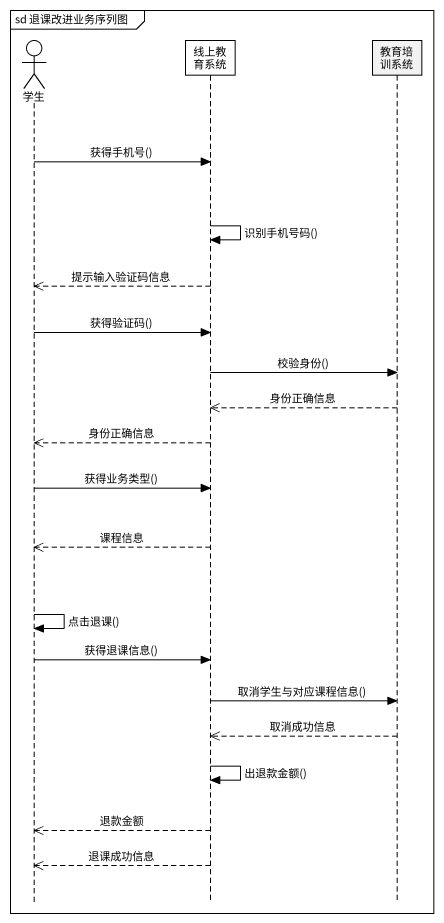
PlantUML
@startuml
mainframe sd 退课改进业务序列图
hide footbox
actor 学生
participant 线上教育系统 #FFFFFF
participant 教育培训系统

学生 -> 线上教育系统 : 获得手机号()
线上教育系统 -> 线上教育系统 : 识别手机号码()
线上教育系统 -->> 学生 : 提示输入验证码信息
学生 -> 线上教育系统 : 获得验证码()
线上教育系统 -> 教育培训系统 : 校验身份()
教育培训系统 -->> 线上教育系统 : 身份正确信息
线上教育系统 -->> 学生 : 身份正确信息
学生 -> 线上教育系统 : 获得业务类型()
线上教育系统 -->> 学生 : 课程信息
学生 -> 学生 : 点击退课()
学生 -> 线上教育系统 : 获得退课信息()
线上教育系统 -> 教育培训系统 : 取消学生与对应课程信息()
教育培训系统 -->> 线上教育系统 : 取消成功信息
线上教育系统 -> 线上教育系统 : 出退款金额()
线上教育系统 -->> 学生 : 退款金额
线上教育系统 -->> 学生 : 退课成功信息
@enduml
